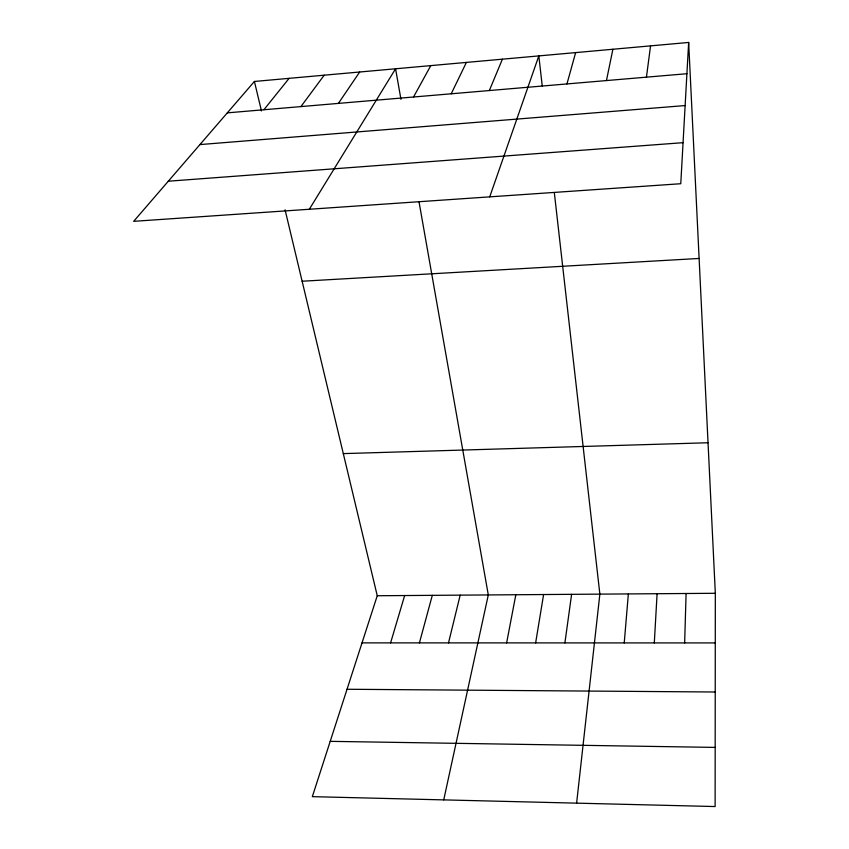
<?xml version="1.0" encoding="UTF-8"?>
<svg xmlns="http://www.w3.org/2000/svg" width="849" height="849" viewBox="0 0 849 849"><rect width="100%" height="100%" fill="white"/><g stroke="black" fill="none" stroke-linecap="round" stroke-linejoin="round"><path stroke-width="1.27" d="M688.656 42.45L680.771 183.724L133.675 221.334L254.413 81.462L688.656 42.45L715.325 593.292L715.123 806.55L312.336 796.659L377.253 595.743L285.073 209.82M684.655 642.916L686.088 593.504M654.303 642.916L657.094 593.716M624.238 642.905L628.356 593.929M576.62 803.143L599.861 594.13L554.355 192.882M646.439 77.163L650.557 45.878M564.903 642.905L571.61 594.332M535.634 642.895L543.604 594.544M506.63 642.895L515.831 594.746M606.451 80.57L612.893 49.253M443.73 799.885L488.302 594.937L419.035 201.892M448.516 642.884L460.179 595.149M419.427 642.884L432.3 595.351M566.941 83.934L575.643 52.606M390.593 642.873L404.655 595.552M489.724 196.862L538.828 55.907L542.235 85.993M489.332 90.546L502.406 59.186M451.212 93.793L466.398 62.423M413.537 96.998L430.793 65.617M309.323 209.268L395.57 68.78L400.951 99.322M338.39 103.398L359.689 72.006M300.917 106.592L324.201 75.19M263.901 109.744L289.116 78.341M227.309 112.864L686.915 73.714M199.918 144.585L685.132 105.563M168.304 181.219L683.063 142.674M302.127 281.231L699.12 258.457M343.304 453.61L708.045 442.753M377.253 595.743L715.325 593.292M362.024 642.873L715.283 642.926M347.039 689.261L715.229 692.009M330.208 741.347L715.176 747.407M254.413 81.462L261.46 110.954"/></g></svg>
